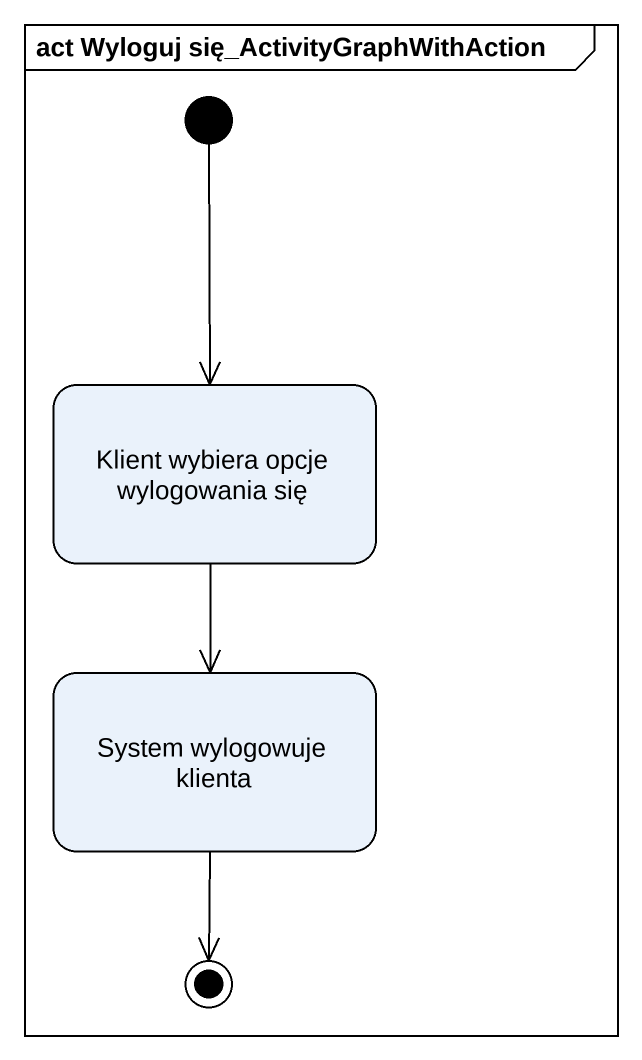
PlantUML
@startuml
mainframe act Wyloguj się_ActivityGraphWithAction
hide empty description
state "Klient wybiera opcje wylogowania się" as Klient_wybiera_opcje
state "System wylogowuje klienta" as System_wylogowuje_klienta
[*] --> Klient_wybiera_opcje
Klient_wybiera_opcje --> System_wylogowuje_klienta
System_wylogowuje_klienta --> [*]
@enduml
